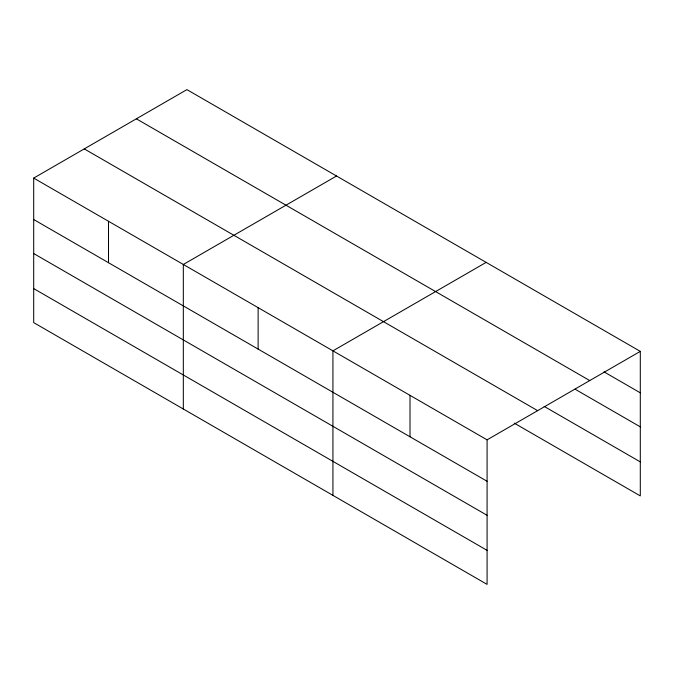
<?xml version="1.0" encoding="UTF-8"?>
<svg xmlns="http://www.w3.org/2000/svg" width="674" height="674" viewBox="0 0 674 674"><rect width="100%" height="100%" fill="white"/><g stroke="black" fill="none" stroke-linecap="round" stroke-linejoin="round"><path stroke-width="1.01" d="M33.7 178.088L487.083 439.844L487.083 584.375L33.7 322.619L33.7 178.088L186.917 89.625L640.3 351.381L640.3 495.912L514.262 423.146M336.537 176.007L183.32 264.469L183.32 408.992M486.148 262.388L332.931 350.851L332.931 495.373M487.083 439.844L640.3 351.381M604.03 371.88L640.3 392.824M136.359 118.818L589.742 380.574M575.015 389.151L640.3 426.844M544.179 406.397L640.3 461.892M84.258 148.895L537.641 410.651M33.7 219.522L487.083 481.278M33.7 253.542L487.083 515.298M33.7 288.598L487.083 550.355M410.011 395.343L410.011 436.786M258.125 307.656L258.125 349.09M108.506 221.274L108.506 262.717"/></g></svg>
